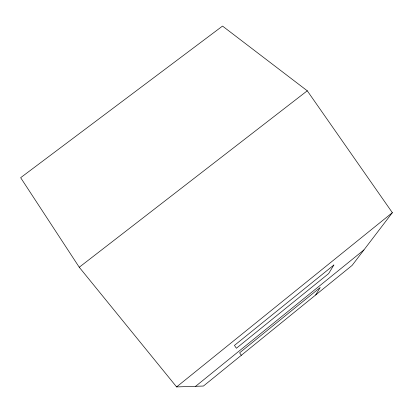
<?xml version="1.0" encoding="UTF-8"?>
<svg xmlns="http://www.w3.org/2000/svg" width="413" height="413" viewBox="0 0 413 413"><rect width="100%" height="100%" fill="white"/><g stroke="black" fill="none" stroke-linecap="round" stroke-linejoin="round"><path stroke-width="0.62" d="M315.666 294.975L320.209 287.5L239.617 352.831L241.337 355.283M392.35 212.669L352.108 265.409L203.433 386.036L176.609 386.924L79.25 267.247L20.65 177.688L222.524 26.076L307.267 90.798L392.35 212.669L176.609 386.924M195.628 386.294L363.92 249.932M79.25 267.247L307.267 90.798M333.864 265.012L328.655 273.587L236.412 348.252L234.429 345.418L333.864 265.012"/></g></svg>
